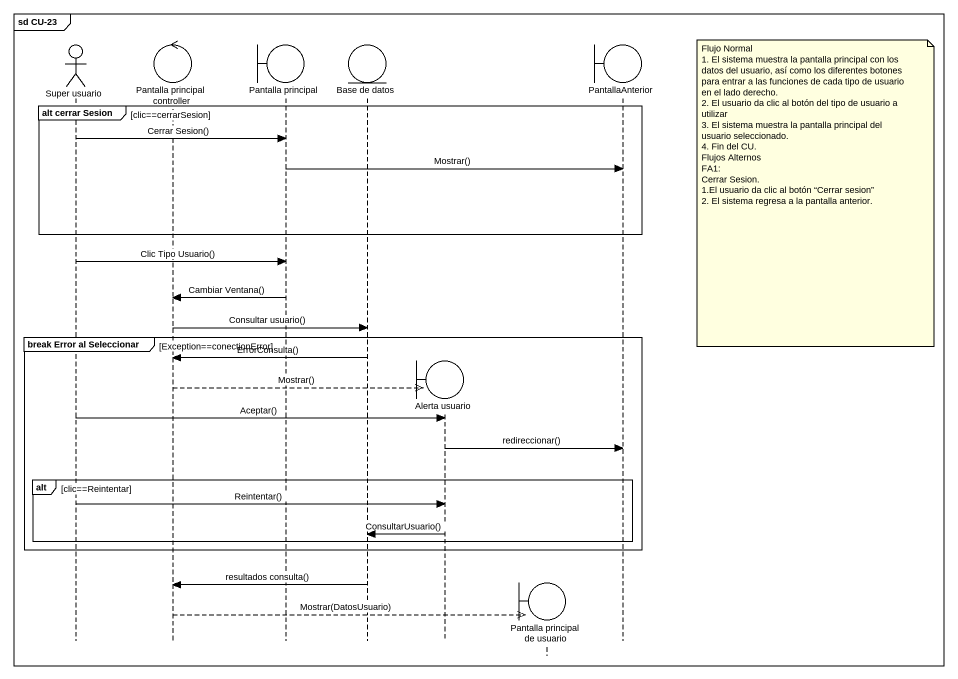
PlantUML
@startuml
mainframe sd CU-23
hide footbox
actor "Super usuario" as Super_usuario
control "Pantalla principal controller" as Pantalla_principal
boundary "Pantalla principal" as Pantalla_principal_2
entity "Base de datos" as Base_de_datos
boundary "Alerta usuario" as Alerta_usuario
boundary "Pantalla principal de usuario" as Pantalla_principal_de
boundary PantallaAnterior

group alt cerrar Sesion [clic==cerrarSesion]
  Super_usuario -> Pantalla_principal_2 : Cerrar Sesion()
  Pantalla_principal_2 -> PantallaAnterior : Mostrar()
  note right of PantallaAnterior
    Flujo Normal
    1. El sistema muestra la pantalla principal con los datos del usuario, así como los diferentes botones para entrar a las funciones de cada tipo de usuario en el lado derecho.
    2. El usuario da clic al botón del tipo de usuario a utilizar
    3. El sistema muestra la pantalla principal del usuario seleccionado.
    4. Fin del CU.
    Flujos Alternos
    FA1:
    Cerrar Sesion.
    1.El usuario da clic al botón “Cerrar sesion”
    2. El sistema regresa a la pantalla anterior.
  end note
end
Super_usuario -> Pantalla_principal_2 : Clic Tipo Usuario()
Pantalla_principal_2 -> Pantalla_principal : Cambiar Ventana()
Pantalla_principal -> Base_de_datos : Consultar usuario()
group break Error al Seleccionar [Exception==conectionError]
  Base_de_datos -> Pantalla_principal : ErrorConsulta()
  Pantalla_principal -->> Alerta_usuario ** : Mostrar()
  Super_usuario -> Alerta_usuario : Aceptar()
  Alerta_usuario -> PantallaAnterior : redireccionar()
  alt clic==Reintentar
    Super_usuario -> Alerta_usuario : Reintentar()
    Alerta_usuario -> Base_de_datos : ConsultarUsuario()
  end
end
Base_de_datos -> Pantalla_principal : resultados consulta()
Pantalla_principal -->> Pantalla_principal_de ** : Mostrar(DatosUsuario)
@enduml
